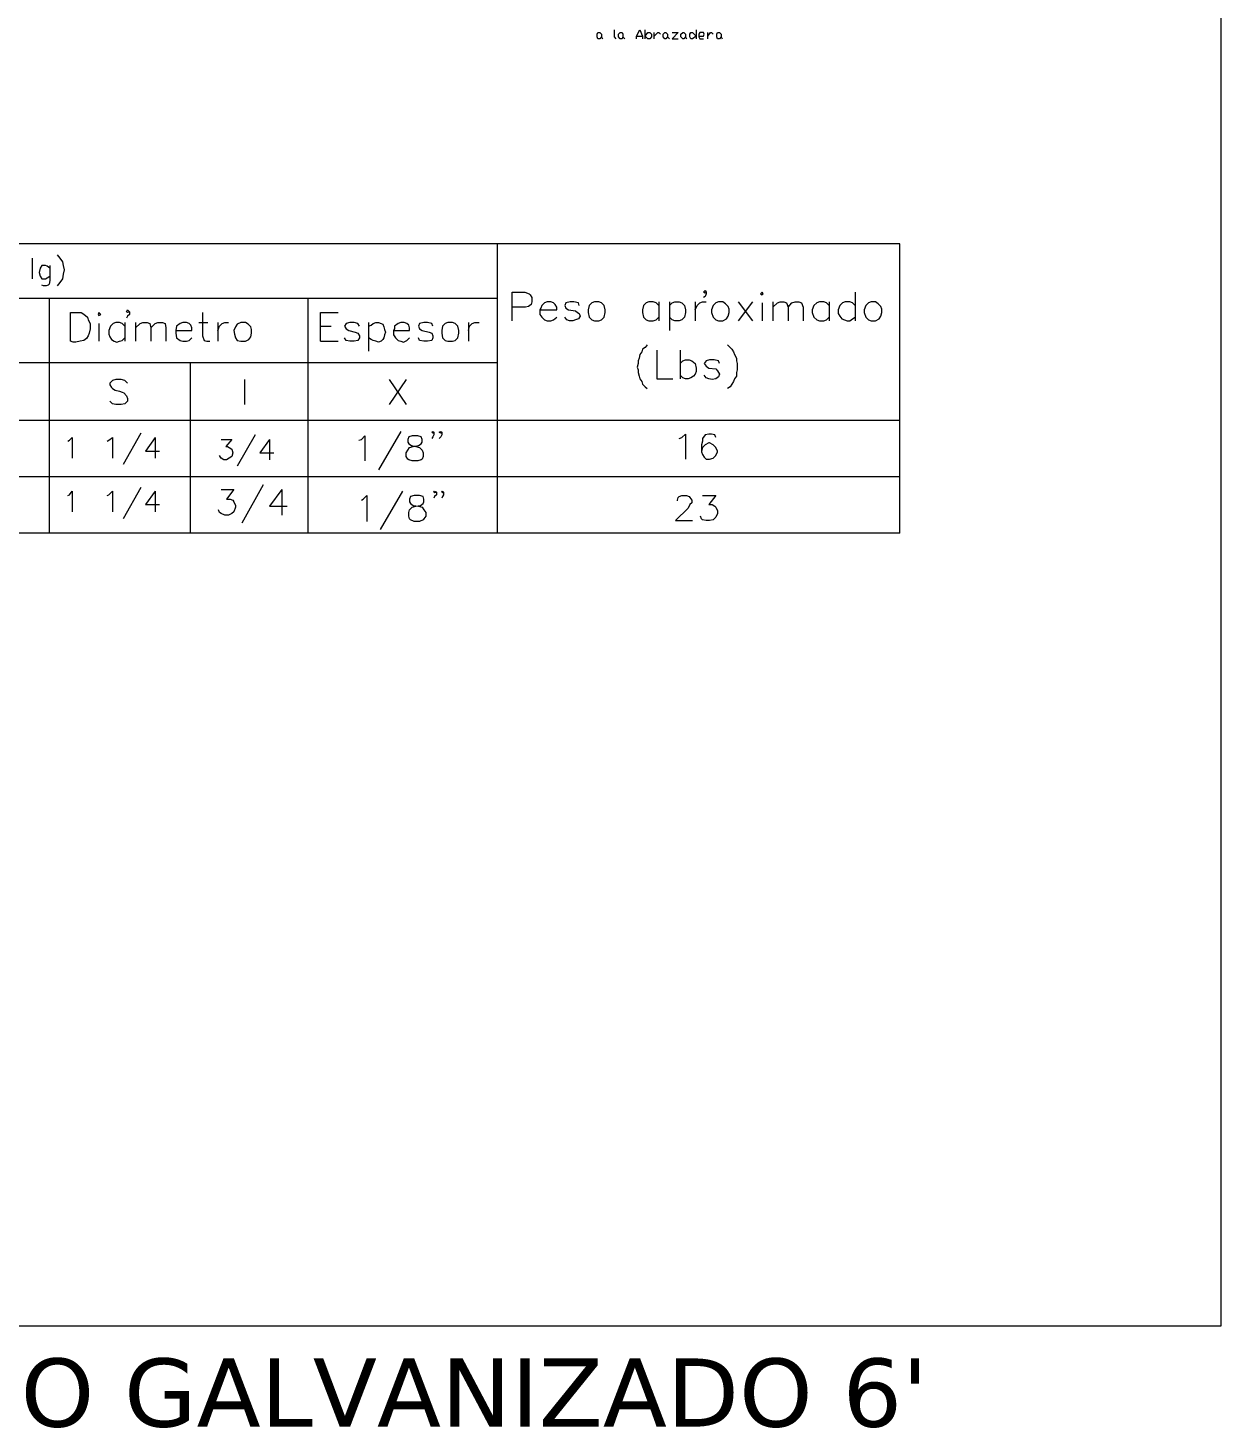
# Model space of a CAD drawing. Extents: x 604418 to 606014, y 1310869 to 1312555.
# Drawn here: x 605498.74 to 605528.64, y 1311014.57 to 1311049.68 of the extents above; entities that cross this region are included whole.
import ezdxf

# ---------------------------------------------------------------- set-up
doc = ezdxf.new("R2010")
doc.units = 0
doc.header["$MEASUREMENT"] = 0
doc.linetypes.add('DASHED', pattern=[0.75, 0.5, -0.25])
doc.layers.get('0').update_dxf_attribs({"color": 10})
doc.layers.add('_Detalles', color=254, linetype='DASHED')
doc.styles.add('ISAAC', font='arial.ttf')

msp = doc.modelspace()

# ---------------------------------------------------------------- linework, layer by layer
at = {"color": 7, "lineweight": 13}
msp.add_lwpolyline([(605468.458, 1311017.135), (605528.643, 1311017.135), (605528.643, 1311095.021), (605468.458, 1311095.021)], close=True, dxfattribs=at)
for points in [[(605513.07, 1311049.41), (605513.025, 1311049.41), (605513.003, 1311049.454), (605513.003, 1311049.521), (605513.025, 1311049.566), (605513.07, 1311049.566), (605513.114, 1311049.521), (605513.114, 1311049.454), (605513.07, 1311049.41)], [(605513.114, 1311049.454), (605513.137, 1311049.41)], [(605513.428, 1311049.633), (605513.428, 1311049.454), (605513.473, 1311049.41)], [(605513.629, 1311049.41), (605513.584, 1311049.41), (605513.54, 1311049.454), (605513.54, 1311049.521), (605513.584, 1311049.566), (605513.629, 1311049.566), (605513.652, 1311049.521), (605513.652, 1311049.454), (605513.629, 1311049.41)], [(605513.652, 1311049.454), (605513.696, 1311049.41)], [(605513.987, 1311049.41), (605513.987, 1311049.477), (605514.077, 1311049.633), (605514.144, 1311049.477), (605514.144, 1311049.41)], [(605513.987, 1311049.477), (605514.144, 1311049.477)], [(605514.211, 1311049.41), (605514.211, 1311049.633)], [(605514.211, 1311049.477), (605514.278, 1311049.566), (605514.323, 1311049.566), (605514.368, 1311049.521), (605514.368, 1311049.454), (605514.323, 1311049.41), (605514.278, 1311049.41), (605514.211, 1311049.477)], [(605514.435, 1311049.41), (605514.435, 1311049.566)], [(605514.435, 1311049.477), (605514.524, 1311049.566), (605514.547, 1311049.566), (605514.591, 1311049.521)], [(605514.726, 1311049.41), (605514.703, 1311049.41), (605514.659, 1311049.454), (605514.659, 1311049.521), (605514.703, 1311049.566), (605514.726, 1311049.566), (605514.77, 1311049.521), (605514.77, 1311049.454), (605514.726, 1311049.41)], [(605514.77, 1311049.454), (605514.815, 1311049.41)], [(605514.882, 1311049.566), (605515.039, 1311049.566), (605514.882, 1311049.41), (605515.039, 1311049.41)], [(605515.173, 1311049.41), (605515.151, 1311049.41), (605515.106, 1311049.454), (605515.106, 1311049.521), (605515.151, 1311049.566), (605515.173, 1311049.566), (605515.218, 1311049.521), (605515.218, 1311049.454), (605515.173, 1311049.41)], [(605515.218, 1311049.454), (605515.24, 1311049.41)], [(605515.487, 1311049.477), (605515.397, 1311049.41), (605515.352, 1311049.41), (605515.33, 1311049.454), (605515.33, 1311049.521), (605515.352, 1311049.566), (605515.397, 1311049.566), (605515.487, 1311049.477)], [(605515.487, 1311049.633), (605515.487, 1311049.41)], [(605515.554, 1311049.477), (605515.666, 1311049.477), (605515.688, 1311049.521), (605515.666, 1311049.566), (605515.576, 1311049.566), (605515.554, 1311049.521), (605515.554, 1311049.454), (605515.576, 1311049.41), (605515.666, 1311049.41)], [(605515.777, 1311049.41), (605515.777, 1311049.566)], [(605515.777, 1311049.477), (605515.845, 1311049.566), (605515.867, 1311049.566), (605515.912, 1311049.521)], [(605516.068, 1311049.41), (605516.024, 1311049.41), (605516.001, 1311049.454), (605516.001, 1311049.521), (605516.024, 1311049.566), (605516.068, 1311049.566), (605516.113, 1311049.521), (605516.113, 1311049.454), (605516.068, 1311049.41)], [(605516.113, 1311049.454), (605516.135, 1311049.41)], [(605520.589, 1311044.263), (605474.557, 1311044.263)], [(605510.496, 1311044.263), (605510.496, 1311037.012)], [(605520.589, 1311037.012), (605520.589, 1311044.263)], [(605498.837, 1311043.905), (605498.837, 1311043.39)], [(605499.285, 1311043.658), (605499.218, 1311043.703), (605499.173, 1311043.726), (605499.128, 1311043.726), (605499.084, 1311043.726), (605499.039, 1311043.658), (605499.016, 1311043.547), (605499.039, 1311043.457), (605499.084, 1311043.39), (605499.128, 1311043.39), (605499.173, 1311043.39), (605499.218, 1311043.412), (605499.285, 1311043.457)], [(605499.285, 1311043.726), (605499.285, 1311043.345), (605499.263, 1311043.256), (605499.24, 1311043.233), (605499.195, 1311043.211), (605499.128, 1311043.211), (605499.084, 1311043.233)], [(605499.464, 1311043.994), (605499.531, 1311043.905), (605499.598, 1311043.815), (605499.621, 1311043.726), (605499.643, 1311043.614), (605499.621, 1311043.502), (605499.598, 1311043.39), (605499.531, 1311043.3), (605499.464, 1311043.211)], [(605510.877, 1311042.338), (605510.877, 1311043.054), (605511.19, 1311043.054), (605511.302, 1311043.01), (605511.324, 1311042.987), (605511.369, 1311042.92), (605511.369, 1311042.808), (605511.347, 1311042.741), (605511.279, 1311042.696), (605511.212, 1311042.674), (605511.145, 1311042.674), (605511.056, 1311042.674), (605510.966, 1311042.674), (605510.877, 1311042.674)], [(605515.733, 1311043.054), (605515.71, 1311043.032), (605515.666, 1311043.054), (605515.71, 1311043.099), (605515.733, 1311043.054), (605515.733, 1311043.01), (605515.71, 1311042.942), (605515.666, 1311042.92)], [(605517.098, 1311043.01), (605517.142, 1311042.987), (605517.165, 1311043.01), (605517.142, 1311043.054), (605517.098, 1311043.01)], [(605519.47, 1311043.054), (605519.47, 1311042.338)], [(605510.496, 1311042.898), (605482.166, 1311042.898)], [(605499.263, 1311042.898), (605499.263, 1311037.012)], [(605505.752, 1311042.898), (605505.752, 1311037.012)], [(605511.57, 1311042.607), (605511.996, 1311042.607), (605511.996, 1311042.674), (605511.951, 1311042.741), (605511.906, 1311042.786), (605511.839, 1311042.808), (605511.749, 1311042.808), (605511.682, 1311042.786), (605511.615, 1311042.719), (605511.593, 1311042.651), (605511.57, 1311042.607), (605511.57, 1311042.495), (605511.615, 1311042.428), (605511.682, 1311042.361), (605511.749, 1311042.338), (605511.839, 1311042.338), (605511.906, 1311042.361), (605511.996, 1311042.428)], [(605512.555, 1311042.719), (605512.533, 1311042.786), (605512.421, 1311042.808), (605512.331, 1311042.808), (605512.219, 1311042.786), (605512.197, 1311042.719), (605512.219, 1311042.651), (605512.286, 1311042.607), (605512.465, 1311042.584), (605512.51, 1311042.54), (605512.555, 1311042.517), (605512.577, 1311042.45), (605512.533, 1311042.383), (605512.465, 1311042.361), (605512.398, 1311042.338), (605512.309, 1311042.338), (605512.242, 1311042.361), (605512.197, 1311042.428)], [(605512.935, 1311042.808), (605512.868, 1311042.786), (605512.801, 1311042.719), (605512.779, 1311042.607), (605512.779, 1311042.54), (605512.801, 1311042.428), (605512.868, 1311042.361), (605512.935, 1311042.338), (605513.047, 1311042.338), (605513.114, 1311042.361), (605513.182, 1311042.428), (605513.204, 1311042.54), (605513.204, 1311042.607), (605513.182, 1311042.719), (605513.114, 1311042.786), (605513.047, 1311042.808), (605512.935, 1311042.808)], [(605514.547, 1311042.719), (605514.48, 1311042.786), (605514.412, 1311042.808), (605514.3, 1311042.808), (605514.233, 1311042.786), (605514.166, 1311042.719), (605514.144, 1311042.607), (605514.144, 1311042.54), (605514.166, 1311042.428), (605514.233, 1311042.361), (605514.3, 1311042.338), (605514.412, 1311042.338), (605514.48, 1311042.361), (605514.547, 1311042.428)], [(605514.547, 1311042.808), (605514.547, 1311042.338)], [(605514.815, 1311042.808), (605514.815, 1311042.092)], [(605514.815, 1311042.719), (605514.882, 1311042.786), (605514.949, 1311042.808), (605515.061, 1311042.808), (605515.128, 1311042.786), (605515.196, 1311042.719), (605515.218, 1311042.607), (605515.218, 1311042.54), (605515.196, 1311042.428), (605515.128, 1311042.361), (605515.061, 1311042.338), (605514.949, 1311042.338), (605514.882, 1311042.361), (605514.815, 1311042.428)], [(605515.464, 1311042.808), (605515.464, 1311042.338)], [(605515.464, 1311042.607), (605515.509, 1311042.719), (605515.576, 1311042.786), (605515.643, 1311042.808), (605515.733, 1311042.808)], [(605516.046, 1311042.808), (605515.979, 1311042.786), (605515.912, 1311042.719), (605515.867, 1311042.607), (605515.867, 1311042.54), (605515.912, 1311042.428), (605515.979, 1311042.361), (605516.046, 1311042.338), (605516.158, 1311042.338), (605516.247, 1311042.383), (605516.292, 1311042.45), (605516.314, 1311042.54), (605516.314, 1311042.629), (605516.292, 1311042.696), (605516.225, 1311042.763), (605516.158, 1311042.808), (605516.046, 1311042.808)], [(605516.538, 1311042.808), (605516.896, 1311042.338)], [(605516.896, 1311042.808), (605516.538, 1311042.338)], [(605517.142, 1311042.786), (605517.142, 1311042.338)], [(605517.411, 1311042.808), (605517.411, 1311042.338)], [(605517.411, 1311042.674), (605517.523, 1311042.786), (605517.59, 1311042.808), (605517.68, 1311042.808), (605517.747, 1311042.786), (605517.791, 1311042.674), (605517.791, 1311042.338)], [(605517.791, 1311042.674), (605517.881, 1311042.786), (605517.97, 1311042.808), (605518.06, 1311042.808), (605518.127, 1311042.786), (605518.172, 1311042.674), (605518.172, 1311042.338)], [(605518.821, 1311042.719), (605518.754, 1311042.786), (605518.687, 1311042.808), (605518.575, 1311042.808), (605518.508, 1311042.786), (605518.44, 1311042.719), (605518.396, 1311042.607), (605518.396, 1311042.54), (605518.44, 1311042.428), (605518.508, 1311042.361), (605518.575, 1311042.338), (605518.687, 1311042.338), (605518.754, 1311042.361), (605518.821, 1311042.428)], [(605518.821, 1311042.808), (605518.821, 1311042.338)], [(605519.47, 1311042.719), (605519.403, 1311042.786), (605519.336, 1311042.808), (605519.224, 1311042.808), (605519.156, 1311042.786), (605519.089, 1311042.719), (605519.045, 1311042.607), (605519.045, 1311042.517), (605519.089, 1311042.45), (605519.134, 1311042.383), (605519.201, 1311042.361), (605519.268, 1311042.338), (605519.336, 1311042.338), (605519.403, 1311042.383), (605519.47, 1311042.428)], [(605519.873, 1311042.808), (605519.805, 1311042.786), (605519.738, 1311042.719), (605519.694, 1311042.607), (605519.694, 1311042.54), (605519.738, 1311042.428), (605519.805, 1311042.361), (605519.873, 1311042.338), (605519.984, 1311042.338), (605520.074, 1311042.383), (605520.119, 1311042.45), (605520.141, 1311042.54), (605520.141, 1311042.629), (605520.119, 1311042.696), (605520.052, 1311042.763), (605519.984, 1311042.808), (605519.873, 1311042.808)], [(605499.8, 1311041.823), (605499.8, 1311042.54), (605499.911, 1311042.54), (605499.979, 1311042.54), (605500.068, 1311042.54), (605500.113, 1311042.517), (605500.18, 1311042.472), (605500.225, 1311042.428), (605500.247, 1311042.361), (605500.292, 1311042.271), (605500.292, 1311042.204), (605500.292, 1311042.137), (605500.27, 1311042.025), (605500.247, 1311041.958), (605500.202, 1311041.891), (605500.135, 1311041.846), (605500.046, 1311041.823), (605499.934, 1311041.801), (605499.867, 1311041.801), (605499.8, 1311041.823)], [(605500.493, 1311042.495), (605500.516, 1311042.472), (605500.56, 1311042.495), (605500.516, 1311042.54), (605500.493, 1311042.495)], [(605501.165, 1311042.204), (605501.098, 1311042.271), (605501.03, 1311042.293), (605500.941, 1311042.293), (605500.874, 1311042.271), (605500.807, 1311042.204), (605500.762, 1311042.092), (605500.762, 1311042.002), (605500.784, 1311041.935), (605500.829, 1311041.868), (605500.896, 1311041.823), (605500.963, 1311041.801), (605501.03, 1311041.823), (605501.098, 1311041.846), (605501.165, 1311041.913)], [(605501.165, 1311042.293), (605501.165, 1311041.823)], [(605501.277, 1311042.562), (605501.232, 1311042.54), (605501.209, 1311042.562), (605501.232, 1311042.607), (605501.277, 1311042.562), (605501.277, 1311042.495), (605501.232, 1311042.45), (605501.209, 1311042.405)], [(605501.433, 1311042.293), (605501.433, 1311041.823)], [(605501.433, 1311042.159), (605501.545, 1311042.271), (605501.612, 1311042.293), (605501.724, 1311042.293), (605501.791, 1311042.271), (605501.814, 1311042.159), (605501.814, 1311041.823)], [(605501.814, 1311042.159), (605501.926, 1311042.271), (605501.993, 1311042.293), (605502.105, 1311042.293), (605502.172, 1311042.271), (605502.194, 1311042.159), (605502.194, 1311041.823)], [(605502.44, 1311042.092), (605502.843, 1311042.092), (605502.843, 1311042.159), (605502.821, 1311042.226), (605502.776, 1311042.271), (605502.709, 1311042.293), (605502.619, 1311042.293), (605502.552, 1311042.271), (605502.463, 1311042.204), (605502.44, 1311042.092), (605502.44, 1311042.025), (605502.463, 1311041.913), (605502.552, 1311041.846), (605502.619, 1311041.823), (605502.709, 1311041.823), (605502.776, 1311041.846), (605502.843, 1311041.913)], [(605503.022, 1311042.293), (605503.246, 1311042.293)], [(605503.112, 1311042.54), (605503.112, 1311041.958), (605503.156, 1311041.846), (605503.223, 1311041.823), (605503.291, 1311041.823)], [(605503.492, 1311042.293), (605503.492, 1311041.823)], [(605503.492, 1311042.092), (605503.537, 1311042.204), (605503.604, 1311042.271), (605503.671, 1311042.293), (605503.76, 1311042.293)], [(605504.074, 1311042.293), (605503.984, 1311042.249), (605503.94, 1311042.182), (605503.895, 1311042.092), (605503.917, 1311042.002), (605503.94, 1311041.913), (605503.984, 1311041.846), (605504.074, 1311041.823), (605504.186, 1311041.823), (605504.275, 1311041.868), (605504.32, 1311041.935), (605504.342, 1311042.025), (605504.342, 1311042.114), (605504.32, 1311042.182), (605504.253, 1311042.249), (605504.186, 1311042.293), (605504.074, 1311042.293)], [(605506.065, 1311041.823), (605506.065, 1311042.54), (605506.513, 1311042.54)], [(605507.05, 1311042.204), (605507.005, 1311042.271), (605506.916, 1311042.293), (605506.804, 1311042.293), (605506.714, 1311042.271), (605506.67, 1311042.204), (605506.714, 1311042.137), (605506.782, 1311042.092), (605506.938, 1311042.047), (605507.005, 1311042.025), (605507.05, 1311041.958), (605507.05, 1311041.913), (605507.005, 1311041.846), (605506.916, 1311041.823), (605506.804, 1311041.823), (605506.714, 1311041.846), (605506.67, 1311041.913)], [(605507.274, 1311042.293), (605507.274, 1311041.577)], [(605507.274, 1311042.204), (605507.341, 1311042.226), (605507.386, 1311042.271), (605507.453, 1311042.293), (605507.52, 1311042.293), (605507.587, 1311042.271), (605507.632, 1311042.249), (605507.654, 1311042.182), (605507.677, 1311042.114), (605507.699, 1311042.047), (605507.677, 1311041.98), (605507.654, 1311041.913), (605507.632, 1311041.868), (605507.587, 1311041.823), (605507.52, 1311041.801), (605507.453, 1311041.823), (605507.386, 1311041.846), (605507.341, 1311041.868), (605507.274, 1311041.913)], [(605507.9, 1311042.092), (605508.303, 1311042.092), (605508.303, 1311042.159), (605508.281, 1311042.226), (605508.236, 1311042.271), (605508.169, 1311042.293), (605508.079, 1311042.293), (605508.012, 1311042.271), (605507.923, 1311042.204), (605507.923, 1311042.137), (605507.9, 1311042.092), (605507.9, 1311041.98), (605507.945, 1311041.913), (605508.012, 1311041.846), (605508.079, 1311041.823), (605508.147, 1311041.801), (605508.236, 1311041.846), (605508.303, 1311041.913)], [(605508.885, 1311042.204), (605508.863, 1311042.271), (605508.751, 1311042.293), (605508.661, 1311042.293), (605508.549, 1311042.271), (605508.527, 1311042.204), (605508.549, 1311042.137), (605508.616, 1311042.092), (605508.796, 1311042.047), (605508.863, 1311042.025), (605508.885, 1311041.958), (605508.885, 1311041.913), (605508.863, 1311041.846), (605508.751, 1311041.823), (605508.661, 1311041.823), (605508.549, 1311041.846), (605508.527, 1311041.913)], [(605509.265, 1311042.293), (605509.198, 1311042.271), (605509.131, 1311042.204), (605509.109, 1311042.092), (605509.109, 1311042.025), (605509.131, 1311041.913), (605509.198, 1311041.846), (605509.265, 1311041.823), (605509.377, 1311041.823), (605509.444, 1311041.846), (605509.512, 1311041.913), (605509.534, 1311042.025), (605509.534, 1311042.092), (605509.512, 1311042.204), (605509.444, 1311042.271), (605509.377, 1311042.293), (605509.265, 1311042.293)], [(605509.78, 1311042.293), (605509.78, 1311041.823)], [(605509.78, 1311042.092), (605509.803, 1311042.204), (605509.87, 1311042.271), (605509.937, 1311042.293), (605510.049, 1311042.293)], [(605500.516, 1311042.271), (605500.516, 1311041.823)], [(605506.065, 1311042.204), (605506.334, 1311042.204)], [(605506.065, 1311041.823), (605506.513, 1311041.823)], [(605514.256, 1311041.734), (605514.211, 1311041.667), (605514.144, 1311041.622), (605514.121, 1311041.555), (605514.077, 1311041.488), (605514.054, 1311041.398), (605514.032, 1311041.331), (605514.032, 1311041.264), (605514.01, 1311041.175), (605514.032, 1311041.107), (605514.032, 1311041.04), (605514.054, 1311040.951), (605514.077, 1311040.884), (605514.121, 1311040.816), (605514.144, 1311040.749), (605514.211, 1311040.682), (605514.256, 1311040.637)], [(605514.502, 1311041.6), (605514.502, 1311040.884), (605514.905, 1311040.884)], [(605515.084, 1311041.6), (605515.084, 1311040.884)], [(605516.27, 1311041.734), (605516.337, 1311041.667), (605516.382, 1311041.622), (605516.426, 1311041.555), (605516.449, 1311041.488), (605516.494, 1311041.398), (605516.494, 1311041.331), (605516.516, 1311041.264), (605516.516, 1311041.175), (605516.516, 1311041.107), (605516.494, 1311041.04), (605516.494, 1311040.951), (605516.449, 1311040.884), (605516.426, 1311040.816), (605516.382, 1311040.749), (605516.337, 1311040.682), (605516.27, 1311040.637)], [(605510.496, 1311041.286), (605482.166, 1311041.286)], [(605502.798, 1311041.286), (605502.798, 1311037.012)], [(605515.084, 1311041.264), (605515.151, 1311041.331), (605515.218, 1311041.354), (605515.307, 1311041.354), (605515.375, 1311041.331), (605515.464, 1311041.264), (605515.487, 1311041.152), (605515.487, 1311041.063), (605515.464, 1311040.995), (605515.419, 1311040.951), (605515.352, 1311040.906), (605515.285, 1311040.884), (605515.218, 1311040.884), (605515.151, 1311040.906), (605515.084, 1311040.973)], [(605516.068, 1311041.264), (605516.046, 1311041.331), (605515.934, 1311041.354), (605515.822, 1311041.354), (605515.733, 1311041.331), (605515.688, 1311041.264), (605515.733, 1311041.197), (605515.8, 1311041.152), (605515.979, 1311041.13), (605516.024, 1311041.085), (605516.046, 1311041.04), (605516.068, 1311040.995), (605516.046, 1311040.928), (605515.979, 1311040.884), (605515.889, 1311040.861), (605515.8, 1311040.884), (605515.733, 1311040.906), (605515.688, 1311040.973)], [(605501.232, 1311040.772), (605501.165, 1311040.839), (605501.075, 1311040.861), (605500.941, 1311040.861), (605500.851, 1311040.839), (605500.784, 1311040.772), (605500.784, 1311040.727), (605500.829, 1311040.66), (605500.851, 1311040.637), (605500.918, 1311040.593), (605501.03, 1311040.57), (605501.098, 1311040.548), (605501.142, 1311040.526), (605501.209, 1311040.458), (605501.232, 1311040.391), (605501.232, 1311040.324), (605501.165, 1311040.257), (605501.075, 1311040.235), (605500.941, 1311040.235), (605500.851, 1311040.257), (605500.784, 1311040.324)], [(605504.163, 1311040.861), (605504.163, 1311040.235)], [(605507.789, 1311040.861), (605508.214, 1311040.235)], [(605508.214, 1311040.861), (605507.789, 1311040.235)], [(605520.589, 1311039.832), (605474.557, 1311039.832)], [(605501.567, 1311039.519), (605501.12, 1311038.735)], [(605508.079, 1311039.563), (605507.52, 1311038.601)], [(605508.907, 1311039.541), (605508.885, 1311039.519), (605508.863, 1311039.541), (605508.885, 1311039.563), (605508.907, 1311039.541), (605508.907, 1311039.474), (605508.885, 1311039.429), (605508.863, 1311039.384)], [(605509.109, 1311039.541), (605509.086, 1311039.519), (605509.042, 1311039.541), (605509.086, 1311039.563), (605509.109, 1311039.541), (605509.109, 1311039.474), (605509.086, 1311039.429), (605509.042, 1311039.384)], [(605515.061, 1311039.384), (605515.128, 1311039.407), (605515.218, 1311039.496), (605515.218, 1311038.87)], [(605515.979, 1311039.407), (605515.956, 1311039.474), (605515.867, 1311039.496), (605515.8, 1311039.496), (605515.71, 1311039.474), (605515.643, 1311039.384), (605515.643, 1311039.317), (605515.621, 1311039.228), (605515.621, 1311039.138), (605515.621, 1311039.049), (605515.643, 1311038.981), (605515.688, 1311038.914), (605515.733, 1311038.87), (605515.822, 1311038.87), (605515.912, 1311038.892), (605515.979, 1311038.959), (605516.024, 1311039.049), (605516.024, 1311039.071), (605515.979, 1311039.161), (605515.912, 1311039.228), (605515.822, 1311039.272), (605515.8, 1311039.272), (605515.71, 1311039.228), (605515.643, 1311039.161), (605515.621, 1311039.071)], [(605499.732, 1311039.317), (605499.777, 1311039.34), (605499.844, 1311039.407), (605499.844, 1311038.892)], [(605500.717, 1311039.317), (605500.762, 1311039.34), (605500.851, 1311039.407), (605500.851, 1311038.892)], [(605501.926, 1311039.407), (605501.679, 1311039.071), (605502.037, 1311039.071)], [(605501.926, 1311039.407), (605501.926, 1311038.892)], [(605503.581, 1311039.362), (605503.85, 1311039.362), (605503.693, 1311039.183), (605503.738, 1311039.183), (605503.783, 1311039.161), (605503.85, 1311039.116), (605503.872, 1311039.026), (605503.85, 1311038.937), (605503.783, 1311038.892), (605503.716, 1311038.847), (605503.649, 1311038.847), (605503.581, 1311038.892), (605503.559, 1311038.914), (605503.537, 1311038.959)], [(605504.432, 1311039.474), (605503.984, 1311038.691)], [(605504.79, 1311039.362), (605504.544, 1311039.026), (605504.902, 1311039.026)], [(605504.79, 1311039.362), (605504.79, 1311038.847)], [(605507.028, 1311039.34), (605507.095, 1311039.362), (605507.184, 1311039.451), (605507.184, 1311038.825)], [(605508.37, 1311039.451), (605508.281, 1311039.429), (605508.258, 1311039.362), (605508.258, 1311039.295), (605508.281, 1311039.25), (605508.348, 1311039.205), (605508.46, 1311039.183), (605508.549, 1311039.161), (605508.616, 1311039.093), (605508.639, 1311039.026), (605508.639, 1311038.937), (605508.616, 1311038.87), (605508.594, 1311038.847), (605508.505, 1311038.825), (605508.37, 1311038.825), (605508.281, 1311038.847), (605508.258, 1311038.87), (605508.214, 1311038.937), (605508.214, 1311039.026), (605508.258, 1311039.093), (605508.303, 1311039.161), (605508.393, 1311039.183), (605508.527, 1311039.205), (605508.594, 1311039.25), (605508.616, 1311039.295), (605508.616, 1311039.362), (605508.594, 1311039.429), (605508.505, 1311039.451), (605508.37, 1311039.451)], [(605520.589, 1311038.422), (605474.557, 1311038.422)], [(605501.567, 1311038.153), (605501.12, 1311037.37)], [(605503.581, 1311038.109), (605503.895, 1311038.109), (605503.716, 1311037.863), (605503.805, 1311037.863), (605503.872, 1311037.84), (605503.895, 1311037.795), (605503.94, 1311037.706), (605503.94, 1311037.661), (605503.895, 1311037.549), (605503.85, 1311037.505), (605503.76, 1311037.46), (605503.671, 1311037.46), (605503.581, 1311037.505), (605503.537, 1311037.527), (605503.514, 1311037.594)], [(605504.633, 1311038.221), (605504.096, 1311037.258)], [(605505.103, 1311038.109), (605504.79, 1311037.684), (605505.237, 1311037.684)], [(605505.103, 1311038.109), (605505.103, 1311037.46)], [(605499.732, 1311037.952), (605499.777, 1311037.974), (605499.844, 1311038.064), (605499.844, 1311037.549)], [(605500.717, 1311037.952), (605500.762, 1311037.974), (605500.851, 1311038.064), (605500.851, 1311037.549)], [(605501.926, 1311038.064), (605501.679, 1311037.728), (605502.037, 1311037.728)], [(605501.926, 1311038.064), (605501.926, 1311037.549)], [(605507.095, 1311037.84), (605507.14, 1311037.863), (605507.229, 1311037.952), (605507.229, 1311037.303)], [(605508.124, 1311038.064), (605507.565, 1311037.102)], [(605508.415, 1311037.952), (605508.326, 1311037.93), (605508.303, 1311037.863), (605508.303, 1311037.795), (605508.326, 1311037.751), (605508.393, 1311037.706), (605508.527, 1311037.684), (605508.616, 1311037.661), (605508.661, 1311037.594), (605508.706, 1311037.527), (605508.706, 1311037.437), (605508.661, 1311037.37), (605508.639, 1311037.348), (605508.549, 1311037.303), (605508.415, 1311037.303), (605508.326, 1311037.348), (605508.303, 1311037.37), (605508.281, 1311037.437), (605508.281, 1311037.527), (605508.303, 1311037.594), (605508.37, 1311037.661), (605508.46, 1311037.684), (605508.572, 1311037.706), (605508.639, 1311037.751), (605508.661, 1311037.795), (605508.661, 1311037.863), (605508.639, 1311037.93), (605508.549, 1311037.952), (605508.415, 1311037.952)], [(605508.975, 1311038.042), (605508.93, 1311038.019), (605508.907, 1311038.042), (605508.93, 1311038.064), (605508.975, 1311038.042), (605508.975, 1311037.974), (605508.93, 1311037.93), (605508.907, 1311037.885)], [(605509.154, 1311038.042), (605509.131, 1311038.019), (605509.109, 1311038.042), (605509.131, 1311038.064), (605509.154, 1311038.042), (605509.154, 1311037.974), (605509.131, 1311037.93), (605509.109, 1311037.885)], [(605515.017, 1311037.818), (605515.017, 1311037.84), (605515.039, 1311037.907), (605515.061, 1311037.93), (605515.128, 1311037.952), (605515.24, 1311037.952), (605515.307, 1311037.93), (605515.33, 1311037.907), (605515.375, 1311037.84), (605515.375, 1311037.773), (605515.33, 1311037.728), (605515.285, 1311037.639), (605514.972, 1311037.326), (605515.397, 1311037.326)], [(605515.643, 1311037.952), (605515.979, 1311037.952), (605515.8, 1311037.728), (605515.889, 1311037.728), (605515.956, 1311037.684), (605515.979, 1311037.661), (605516.024, 1311037.572), (605516.024, 1311037.505), (605515.979, 1311037.415), (605515.912, 1311037.348), (605515.822, 1311037.326), (605515.733, 1311037.326), (605515.643, 1311037.348), (605515.621, 1311037.37), (605515.598, 1311037.437)], [(605520.589, 1311037.012), (605474.557, 1311037.012)]]:
    msp.add_lwpolyline(points, dxfattribs=at)

# ---------------------------------------------------------------- texts
at = {"layer": '_Detalles', "color": 0, "linetype": 'Continuous', "insert": (605521.295, 1311014.572), "char_height": 1.71157, "attachment_point": 9, "style": 'ISAAC'}
msp.add_mtext("{\\fVerdana|b0|i0|c0|p34;BRAZO DE ACERO GALVANIZADO 6'}", dxfattribs=at)

doc.saveas('drawing.dxf')
